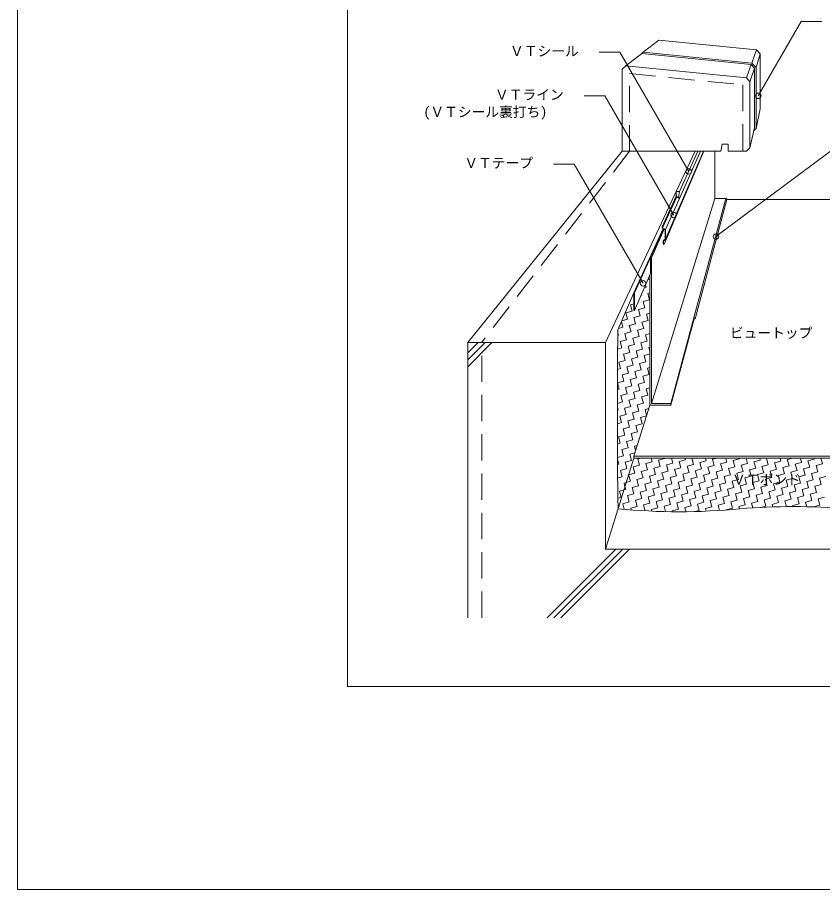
# Model space of a CAD drawing. Units: millimetres, scale not verified. Extents: x -1380 to 1380, y -955 to 955.
# Drawn here: x -1380 to -209, y -955 to 313 of the extents above; entities that cross this region are included whole.
import ezdxf
from ezdxf.enums import TextEntityAlignment as Align

# ---------------------------------------------------------------- set-up
doc = ezdxf.new("R2010")
doc.units = ezdxf.units.MM
doc.header["$LTSCALE"] = 3
doc.linetypes.add('USER1', pattern=[19.05, 12.7, -6.35])
for name, color, linetype, lineweight in [('0-0_0', 7, 'Continuous', 18), ('0-1_WAKU', 7, 'Continuous', 18), ('0-2_KUTAI', 3, 'Continuous', 18), ('0-3_BOUSUI', 1, 'Continuous', 18), ('0-4_MOJI', 7, 'Continuous', 18), ('0-5_HATCH', 9, 'Continuous', 18), ('0-6_KANAMONO', 4, 'Continuous', 18)]:
    doc.layers.add(name, color=color, linetype=linetype, lineweight=lineweight)
doc.styles.add('ＭＳ ゴシック', font='')
doc.styles.get('ＭＳ ゴシック').set_extended_font_data('MS Gothic')

msp = doc.modelspace()

# ---------------------------------------------------------------- linework, layer by layer
at = {"layer": '0-0_0'}
msp.add_lwpolyline([(-899.895, -659.927), (900.105, -659.927), (900.105, 540.073), (-899.895, 540.073)], close=True, dxfattribs=at)
at = {"layer": '0-1_WAKU'}
msp.add_lwpolyline([(-1379.895, -954.927), (1380.105, -954.927), (1380.105, 955.073), (-1379.895, 955.073)], close=True, dxfattribs=at)
at = {"layer": '0-2_KUTAI'}
for p, q in [((-495.332, 242.356), (-472.214, 260.069)), ((-320.043, 224.827), (-313.222, 244.17)), ((-314.759, 218.988), (-308.429, 238.874)), ((-314.759, 123.405), (-308.429, 152.177)), ((-724.895, -159.927), (-500.615, 118.095)), ((-500.615, 118.095), (-394.412, 118.095)), ((-524.895, -159.927), (-421.882, 59.564)), ((-524.895, -459.927), (-483.69, -327.701))]:
    msp.add_line(p, q, dxfattribs=at)
at = {"layer": '0-2_KUTAI', "linetype": 'USER1'}
for p, q in [((-489.995, 118.095), (-704.988, -159.927)), ((-704.895, -559.927), (-704.895, -159.927))]:
    msp.add_line(p, q, dxfattribs=at)
at = {"layer": '0-2_KUTAI'}
for points in [[(-500.615, 118.095), (-500.615, 237.574), (-495.332, 242.356), (-320.043, 224.827), (-314.759, 218.988), (-314.759, 123.405), (-320.069, 118.095), (-346.62, 118.095), (-346.62, 128.715), (-355.117, 128.715), (-357.241, 118.095), (-394.412, 118.095)], [(725.105, -309.927), (-24.895, -309.927), (-24.895, -459.927), (-524.895, -459.927), (-524.895, -159.927), (-724.895, -159.927), (-724.895, -559.927)]]:
    msp.add_lwpolyline(points, dxfattribs=at)
at = {"layer": '0-2_KUTAI', "linetype": 'USER1'}
msp.add_lwpolyline([(-489.995, 118.095), (-489.995, 231.149), (-325.38, 214.687), (-325.38, 118.095)], dxfattribs=at)
at = {"layer": '0-3_BOUSUI'}
for p, q in [((-470.014, 262.269), (-447.122, 279.757)), ((-472.214, 260.069), (-470.014, 262.269)), ((-312.059, 246.474), (-305.357, 265.581)), ((-299.938, 259.593), (-306.021, 239.802)), ((-299.938, 180.053), (-306.021, 151.179)), ((-386.91, 118.095), (-417.474, 49.488)), ((-417.197, 59.564), (-390.461, 118.095)), ((-421.882, 59.564), (-421.882, 53.078)), ((-458.18, -248.406), (-365.84, 49.534)), ((-429.693, -248.434), (-349.796, 49.534)), ((-394.273, -125.268), (-348.493, 48.237)), ((-348.493, 48.237), (-171.292, 48.237)), ((-483.69, -87.808), (-441.098, 5.761)), ((-482.838, -87.808), (-440.551, 5.424)), ((-458.125, -36.708), (-439.457, 4.749)), ((-458.125, -36.708), (-459.661, -36.708)), ((-459.661, -59.66), (-459.661, -36.708)), ((-458.125, -36.708), (-458.18, -248.405)), ((-482.838, -113.365), (-459.661, -59.66)), ((-460.46, -61.51), (-460.46, -250.738)), ((-483.69, -87.808), (-506.904, -141.503)), ((-396.163, -125.268), (-429.693, -250.738)), ((-396.163, -123.379), (-396.163, -125.268)), ((-396.163, -125.268), (-394.273, -125.268)), ((-460.46, -250.738), (-429.693, -250.738)), ((-458.18, -248.398), (-429.693, -248.405)), ((-429.693, -250.738), (-429.693, -248.405))]:
    msp.add_line(p, q, dxfattribs=at)
for points in [[(-447.122, 279.757), (-305.357, 265.581), (-299.938, 259.593), (-299.938, 180.053)], [(-472.214, 260.069), (-313.222, 244.17), (-308.429, 238.874), (-308.429, 152.177)], [(-470.014, 262.269), (-312.059, 246.474), (-306.021, 239.802), (-306.021, 151.179), (-309.39, 147.81)], [(-495.332, 242.356), (-320.043, 224.827), (-314.759, 218.988), (-314.759, 123.405), (-320.069, 118.095)], [(-417.197, 59.564), (-421.882, 59.564), (-394.412, 118.095)], [(-365.84, 118.095), (-365.84, 49.534), (-349.796, 49.534)], [(-483.69, -327.701), (-483.69, -325.145), (-460.46, -250.738)], [(-483.69, -325.145), (-105.709, -325.145), (-101.449, -322.163), (-58.688, -322.163)], [(-483.69, -327.701), (-104.903, -327.701), (-100.644, -324.719), (-58.688, -324.719)]]:
    msp.add_lwpolyline(points, dxfattribs=at)
msp.add_lwpolyline([(-483.69, -87.808), (-482.838, -87.808), (-482.838, -113.365), (-483.69, -113.365)], close=True, dxfattribs=at)
for centre, radius, start, end in [((-403.64, 54.15), 14.598, 158.23079, 198.62362), ((-349.79, 48.237), 1.297, 0.00043, 90.26271), ((-396.163, -125.268), 1.889, 0, 90), ((9441.237, -260.892), 9948.857, 179.31242, 180.80872), ((-418.01, 469.075), 874.89, 264.18639, 275.81361), ((-250.862, -1403.785), 1005.542, 85.52092, 94.47908)]:
    msp.add_arc(centre, radius, start, end, dxfattribs=at)
at = {"layer": '0-4_MOJI'}
for p, q in [((-302.714, 198.729), (-240.214, 306.983)), ((-240.214, 306.983), (-210.214, 306.983)), ((-503.829, 262.035), (-533.829, 262.035)), ((-403.829, 88.829), (-503.829, 262.035)), ((-364.304, -5.947), (-46.678, 231.43)), ((-525.634, 198.684), (-555.634, 198.684)), ((-425.634, 25.479), (-525.634, 198.684)), ((-570.238, 99.466), (-600.238, 99.466)), ((-470.238, -73.739), (-570.238, 99.466))]:
    msp.add_line(p, q, dxfattribs=at)
for centre in [(-302.714, 198.729), (-403.835, 88.839), (-425.639, 25.489), (-364.309, -5.937), (-470.244, -73.73)]:
    msp.add_circle(centre, 4, dxfattribs=at)
at = {"layer": '0-5_HATCH'}
for p, q in [((-460.46, -62.168), (-460.568, -61.762)), ((-465.738, -79.269), (-466.652, -75.859)), ((-463.623, -68.842), (-460.46, -67.994)), ((-468.435, -79.992), (-465.738, -79.269)), ((-463.273, -88.47), (-460.46, -87.716)), ((-460.808, -97.67), (-463.273, -88.47)), ((-473.247, -91.142), (-472.473, -90.935)), ((-472.473, -90.935), (-472.736, -89.956)), ((-470.008, -100.135), (-460.808, -97.67)), ((-467.543, -109.336), (-470.008, -100.135)), ((-488.409, -105.066), (-483.69, -103.801)), ((-485.944, -114.266), (-488.409, -105.066)), ((-476.743, -111.801), (-467.543, -109.336)), ((-474.278, -121.002), (-476.743, -111.801)), ((-501.154, -128.203), (-492.679, -125.932)), ((-495.144, -116.732), (-485.944, -114.266)), ((-492.679, -125.932), (-495.144, -116.732)), ((-483.479, -123.467), (-474.278, -121.002)), ((-481.013, -132.667), (-483.479, -123.467)), ((-465.078, -118.536), (-460.46, -117.299)), ((-462.612, -127.737), (-465.078, -118.536)), ((-505.976, -139.356), (-499.414, -137.598)), ((-499.414, -137.598), (-501.634, -129.313)), ((-490.214, -135.133), (-481.013, -132.667)), ((-487.749, -144.333), (-490.214, -135.133)), ((-478.548, -141.868), (-469.348, -139.402)), ((-471.813, -130.202), (-462.612, -127.737)), ((-469.348, -139.402), (-471.813, -130.202)), ((-506.997, -149.491), (-506.149, -149.263)), ((-506.149, -149.263), (-506.96, -146.239)), ((-496.949, -146.798), (-487.749, -144.333)), ((-494.484, -155.999), (-496.949, -146.798)), ((-485.283, -153.533), (-476.083, -151.068)), ((-476.083, -151.068), (-478.548, -141.868)), ((-466.882, -148.603), (-460.46, -146.882)), ((-464.417, -157.803), (-466.882, -148.603)), ((-724.895, -174.927), (-709.895, -159.927)), ((-724.895, -184.927), (-699.895, -159.927)), ((-724.895, -194.927), (-689.895, -159.927)), ((-503.684, -158.464), (-494.484, -155.999)), ((-501.219, -167.664), (-503.684, -158.464)), ((-492.018, -165.199), (-482.818, -162.734)), ((-482.818, -162.734), (-485.283, -153.533)), ((-473.618, -160.269), (-464.417, -157.803)), ((-471.152, -169.469), (-473.618, -160.269)), ((-507.199, -169.267), (-501.219, -167.664)), ((-498.754, -176.865), (-489.553, -174.4)), ((-496.288, -186.065), (-498.754, -176.865)), ((-489.553, -174.4), (-492.018, -165.199)), ((-480.353, -171.934), (-471.152, -169.469)), ((-477.888, -181.135), (-480.353, -171.934)), ((-468.687, -178.669), (-460.46, -176.465)), ((-461.952, -167.004), (-460.46, -166.604)), ((-460.46, -172.573), (-461.952, -167.004)), ((-505.489, -188.53), (-496.288, -186.065)), ((-503.024, -197.731), (-505.489, -188.53)), ((-487.088, -183.6), (-477.888, -181.135)), ((-484.623, -192.8), (-487.088, -183.6)), ((-475.422, -190.335), (-466.222, -187.87)), ((-466.222, -187.87), (-468.687, -178.669)), ((-507.428, -198.911), (-503.024, -197.731)), ((-493.823, -195.266), (-484.623, -192.8)), ((-491.358, -204.466), (-493.823, -195.266)), ((-482.157, -202.001), (-472.957, -199.536)), ((-479.692, -211.201), (-482.157, -202.001)), ((-472.957, -199.536), (-475.422, -190.335)), ((-463.757, -197.07), (-460.46, -196.187)), ((-461.291, -206.271), (-463.757, -197.07)), ((-500.558, -206.931), (-491.358, -204.466)), ((-498.093, -216.132), (-500.558, -206.931)), ((-488.893, -213.667), (-479.692, -211.201)), ((-486.427, -222.867), (-488.893, -213.667)), ((-470.492, -208.736), (-461.291, -206.271)), ((-468.027, -217.937), (-470.492, -208.736)), ((-507.568, -228.532), (-504.828, -227.798)), ((-507.294, -218.597), (-498.093, -216.132)), ((-504.828, -227.798), (-507.294, -218.597)), ((-495.628, -225.332), (-486.427, -222.867)), ((-493.163, -234.533), (-495.628, -225.332)), ((-477.227, -220.402), (-468.027, -217.937)), ((-474.762, -229.602), (-477.227, -220.402)), ((-465.561, -227.137), (-460.46, -225.77)), ((-463.096, -236.337), (-465.561, -227.137)), ((-502.363, -236.998), (-493.163, -234.533)), ((-499.898, -246.198), (-502.363, -236.998)), ((-483.962, -232.067), (-474.762, -229.602)), ((-481.497, -241.268), (-483.962, -232.067)), ((-472.296, -238.803), (-463.096, -236.337)), ((-469.831, -248.003), (-472.296, -238.803)), ((-507.613, -248.266), (-499.898, -246.198)), ((-497.433, -255.399), (-488.232, -252.934)), ((-490.697, -243.733), (-481.497, -241.268)), ((-488.232, -252.934), (-490.697, -243.733)), ((-479.032, -250.468), (-469.831, -248.003)), ((-476.566, -259.669), (-479.032, -250.468)), ((-460.631, -245.538), (-460.46, -245.492)), ((-460.46, -246.177), (-460.631, -245.538)), ((-507.62, -258.129), (-506.633, -257.864)), ((-506.633, -257.864), (-507.618, -254.187)), ((-504.168, -267.065), (-494.967, -264.599)), ((-494.967, -264.599), (-497.433, -255.399)), ((-485.767, -262.134), (-476.566, -259.669)), ((-483.302, -271.334), (-485.767, -262.134)), ((-467.366, -257.204), (-462.032, -255.774)), ((-465.108, -265.629), (-467.366, -257.204)), ((-507.606, -277.847), (-501.703, -276.265)), ((-501.703, -276.265), (-504.168, -267.065)), ((-492.502, -273.8), (-483.302, -271.334)), ((-490.037, -283), (-492.502, -273.8)), ((-480.836, -280.535), (-471.636, -278.07)), ((-474.101, -268.869), (-465.391, -266.535)), ((-471.636, -278.07), (-474.101, -268.869)), ((-499.237, -285.465), (-490.037, -283)), ((-496.772, -294.666), (-499.237, -285.465)), ((-487.572, -292.201), (-478.371, -289.735)), ((-478.371, -289.735), (-480.836, -280.535)), ((-505.972, -297.131), (-496.772, -294.666)), ((-503.507, -306.332), (-505.972, -297.131)), ((-494.307, -303.866), (-485.106, -301.401)), ((-491.841, -313.067), (-494.307, -303.866)), ((-485.106, -301.401), (-487.572, -292.201)), ((-475.906, -298.936), (-475.471, -298.819)), ((-475.722, -299.623), (-475.906, -298.936)), ((-507.512, -307.405), (-503.507, -306.332)), ((-501.042, -315.532), (-491.841, -313.067)), ((-498.577, -324.732), (-501.042, -315.532)), ((-482.641, -310.602), (-478.83, -309.58)), ((-481.028, -316.621), (-482.641, -310.602)), ((-507.4, -327.097), (-498.577, -324.732)), ((-505.312, -336.398), (-507.39, -328.643)), ((-489.376, -322.267), (-482.19, -320.342)), ((-486.911, -331.468), (-489.376, -322.267)), ((-477.711, -329.002), (-472.853, -327.701)), ((-475.245, -338.203), (-477.711, -329.002)), ((-456.844, -333.272), (-458.337, -327.701)), ((-447.644, -330.807), (-438.444, -328.342)), ((-438.444, -328.342), (-438.615, -327.701)), ((-426.778, -335.077), (-428.754, -327.701)), ((-408.377, -330.147), (-409.032, -327.701)), ((-396.711, -336.882), (-399.171, -327.701)), ((-378.31, -331.951), (-379.449, -327.701)), ((-369.11, -329.486), (-362.448, -327.701)), ((-366.645, -338.686), (-369.11, -329.486)), ((-348.244, -333.756), (-349.866, -327.701)), ((-339.043, -331.291), (-329.843, -328.825)), ((-329.843, -328.825), (-330.144, -327.701)), ((-318.177, -335.561), (-320.283, -327.701)), ((-299.776, -330.63), (-300.561, -327.701)), ((-290.576, -328.165), (-288.844, -327.701)), ((-288.111, -337.365), (-290.576, -328.165)), ((-269.71, -332.435), (-270.978, -327.701)), ((-260.509, -329.97), (-252.042, -327.701)), ((-239.643, -334.239), (-241.395, -327.701)), ((-230.443, -331.774), (-221.242, -329.309)), ((-221.242, -329.309), (-221.673, -327.701)), ((-209.577, -336.044), (-211.812, -327.701)), ((-507.33, -336.939), (-505.312, -336.398)), ((-496.111, -333.933), (-486.911, -331.468)), ((-493.646, -343.133), (-496.111, -333.933)), ((-484.446, -340.668), (-475.245, -338.203)), ((-481.98, -349.869), (-484.446, -340.668)), ((-466.045, -335.738), (-456.844, -333.272)), ((-463.58, -344.938), (-466.045, -335.738)), ((-454.379, -342.473), (-445.179, -340.008)), ((-445.179, -340.008), (-447.644, -330.807)), ((-435.978, -337.542), (-426.778, -335.077)), ((-433.513, -346.743), (-435.978, -337.542)), ((-424.313, -344.277), (-415.112, -341.812)), ((-417.577, -332.612), (-408.377, -330.147)), ((-415.112, -341.812), (-417.577, -332.612)), ((-405.912, -339.347), (-396.711, -336.882)), ((-403.446, -348.547), (-405.912, -339.347)), ((-387.511, -334.416), (-378.31, -331.951)), ((-385.046, -343.617), (-387.511, -334.416)), ((-375.845, -341.152), (-366.645, -338.686)), ((-373.38, -350.352), (-375.845, -341.152)), ((-357.444, -336.221), (-348.244, -333.756)), ((-354.979, -345.422), (-357.444, -336.221)), ((-345.779, -342.956), (-336.578, -340.491)), ((-336.578, -340.491), (-339.043, -331.291)), ((-327.378, -338.026), (-318.177, -335.561)), ((-324.912, -347.226), (-327.378, -338.026)), ((-308.977, -333.095), (-299.776, -330.63)), ((-306.512, -342.296), (-308.977, -333.095)), ((-297.311, -339.831), (-288.111, -337.365)), ((-294.846, -349.031), (-297.311, -339.831)), ((-278.91, -334.9), (-269.71, -332.435)), ((-276.445, -344.1), (-278.91, -334.9)), ((-267.244, -341.635), (-258.044, -339.17)), ((-264.779, -350.836), (-267.244, -341.635)), ((-258.044, -339.17), (-260.509, -329.97)), ((-248.844, -336.705), (-239.643, -334.239)), ((-246.378, -345.905), (-248.844, -336.705)), ((-237.178, -343.44), (-227.977, -340.975)), ((-227.977, -340.975), (-230.443, -331.774)), ((-218.777, -338.509), (-209.577, -336.044)), ((-216.312, -347.71), (-218.777, -338.509)), ((-507.16, -356.615), (-500.381, -354.799)), ((-502.847, -345.599), (-493.646, -343.133)), ((-500.381, -354.799), (-502.847, -345.599)), ((-491.181, -352.334), (-481.98, -349.869)), ((-488.716, -361.534), (-491.181, -352.334)), ((-472.78, -347.403), (-463.58, -344.938)), ((-470.315, -356.604), (-472.78, -347.403)), ((-461.114, -354.138), (-451.914, -351.673)), ((-458.649, -363.339), (-461.114, -354.138)), ((-451.914, -351.673), (-454.379, -342.473)), ((-442.713, -349.208), (-433.513, -346.743)), ((-440.248, -358.408), (-442.713, -349.208)), ((-431.048, -355.943), (-421.847, -353.478)), ((-421.847, -353.478), (-424.313, -344.277)), ((-412.647, -351.013), (-403.446, -348.547)), ((-410.182, -360.213), (-412.647, -351.013)), ((-394.246, -346.082), (-385.046, -343.617)), ((-391.781, -355.283), (-394.246, -346.082)), ((-382.58, -352.817), (-373.38, -350.352)), ((-380.115, -362.018), (-382.58, -352.817)), ((-364.179, -347.887), (-354.979, -345.422)), ((-361.714, -357.087), (-364.179, -347.887)), ((-352.514, -354.622), (-343.313, -352.157)), ((-350.048, -363.822), (-352.514, -354.622)), ((-343.313, -352.157), (-345.779, -342.956)), ((-334.113, -349.692), (-324.912, -347.226)), ((-331.648, -358.892), (-334.113, -349.692)), ((-322.447, -356.427), (-313.247, -353.961)), ((-315.712, -344.761), (-306.512, -342.296)), ((-313.247, -353.961), (-315.712, -344.761)), ((-304.046, -351.496), (-294.846, -349.031)), ((-301.581, -360.697), (-304.046, -351.496)), ((-285.645, -346.566), (-276.445, -344.1)), ((-283.18, -355.766), (-285.645, -346.566)), ((-273.98, -353.301), (-264.779, -350.836)), ((-271.514, -362.501), (-273.98, -353.301)), ((-255.579, -348.37), (-246.378, -345.905)), ((-253.114, -357.571), (-255.579, -348.37)), ((-243.913, -355.106), (-234.713, -352.64)), ((-234.713, -352.64), (-237.178, -343.44)), ((-225.512, -350.175), (-216.312, -347.71)), ((-223.047, -359.376), (-225.512, -350.175)), ((-213.847, -356.91), (-204.646, -354.445)), ((-479.515, -359.069), (-470.315, -356.604)), ((-477.05, -368.269), (-479.515, -359.069)), ((-467.85, -365.804), (-458.649, -363.339)), ((-465.384, -375.005), (-467.85, -365.804)), ((-449.449, -360.874), (-440.248, -358.408)), ((-446.983, -370.074), (-449.449, -360.874)), ((-437.783, -367.609), (-428.583, -365.144)), ((-435.318, -376.809), (-437.783, -367.609)), ((-428.583, -365.144), (-431.048, -355.943)), ((-419.382, -362.678), (-410.182, -360.213)), ((-416.917, -371.879), (-419.382, -362.678)), ((-407.716, -369.414), (-398.516, -366.948)), ((-400.981, -357.748), (-391.781, -355.283)), ((-398.516, -366.948), (-400.981, -357.748)), ((-389.315, -364.483), (-380.115, -362.018)), ((-386.85, -373.683), (-389.315, -364.483)), ((-370.915, -359.553), (-361.714, -357.087)), ((-368.449, -368.753), (-370.915, -359.553)), ((-359.249, -366.288), (-350.048, -363.822)), ((-356.784, -375.488), (-359.249, -366.288)), ((-340.848, -361.357), (-331.648, -358.892)), ((-338.383, -370.558), (-340.848, -361.357)), ((-329.182, -368.092), (-319.982, -365.627)), ((-319.982, -365.627), (-322.447, -356.427)), ((-310.781, -363.162), (-301.581, -360.697)), ((-308.316, -372.362), (-310.781, -363.162)), ((-299.116, -369.897), (-289.915, -367.432)), ((-292.381, -358.231), (-283.18, -355.766)), ((-289.915, -367.432), (-292.381, -358.231)), ((-280.715, -364.967), (-271.514, -362.501)), ((-278.25, -374.167), (-280.715, -364.967)), ((-262.314, -360.036), (-253.114, -357.571)), ((-259.849, -369.237), (-262.314, -360.036)), ((-250.648, -366.771), (-241.448, -364.306)), ((-248.183, -375.972), (-250.648, -366.771)), ((-241.448, -364.306), (-243.913, -355.106)), ((-232.247, -361.841), (-223.047, -359.376)), ((-229.782, -371.041), (-232.247, -361.841)), ((-220.582, -368.576), (-211.381, -366.111)), ((-211.381, -366.111), (-213.847, -356.91)), ((-502.186, -384.866), (-504.651, -375.665)), ((-492.986, -382.4), (-483.785, -379.935)), ((-486.25, -370.735), (-477.05, -368.269)), ((-483.785, -379.935), (-486.25, -370.735)), ((-474.585, -377.47), (-465.384, -375.005)), ((-472.119, -386.67), (-474.585, -377.47)), ((-456.184, -372.539), (-446.983, -370.074)), ((-453.719, -381.74), (-456.184, -372.539)), ((-444.518, -379.275), (-435.318, -376.809)), ((-442.053, -388.475), (-444.518, -379.275)), ((-426.117, -374.344), (-416.917, -371.879)), ((-423.652, -383.544), (-426.117, -374.344)), ((-414.452, -381.079), (-405.251, -378.614)), ((-405.251, -378.614), (-407.716, -369.414)), ((-396.051, -376.149), (-386.85, -373.683)), ((-393.585, -385.349), (-396.051, -376.149)), ((-377.65, -371.218), (-368.449, -368.753)), ((-375.185, -380.419), (-377.65, -371.218)), ((-365.984, -377.953), (-356.784, -375.488)), ((-363.519, -387.154), (-365.984, -377.953)), ((-347.583, -373.023), (-338.383, -370.558)), ((-345.118, -382.223), (-347.583, -373.023)), ((-335.918, -379.758), (-326.717, -377.293)), ((-333.452, -388.959), (-335.918, -379.758)), ((-326.717, -377.293), (-329.182, -368.092)), ((-317.517, -374.828), (-308.316, -372.362)), ((-315.051, -384.028), (-317.517, -374.828)), ((-305.851, -381.563), (-296.65, -379.098)), ((-296.65, -379.098), (-299.116, -369.897)), ((-287.45, -376.632), (-278.25, -374.167)), ((-284.985, -385.833), (-287.45, -376.632)), ((-269.049, -371.702), (-259.849, -369.237)), ((-266.584, -380.902), (-269.049, -371.702)), ((-257.383, -378.437), (-248.183, -375.972)), ((-254.918, -387.637), (-257.383, -378.437)), ((-238.983, -373.506), (-229.782, -371.041)), ((-236.517, -382.707), (-238.983, -373.506)), ((-227.317, -380.242), (-218.116, -377.776)), ((-224.852, -389.442), (-227.317, -380.242)), ((-218.116, -377.776), (-220.582, -368.576)), ((-506.833, -386.111), (-502.186, -384.866)), ((-499.721, -394.066), (-490.52, -391.601)), ((-490.52, -391.601), (-492.986, -382.4)), ((-481.32, -389.136), (-472.119, -386.67)), ((-478.855, -398.336), (-481.32, -389.136)), ((-462.919, -384.205), (-453.719, -381.74)), ((-460.454, -393.406), (-462.919, -384.205)), ((-451.253, -390.94), (-442.053, -388.475)), ((-448.788, -400.141), (-451.253, -390.94)), ((-432.852, -386.01), (-423.652, -383.544)), ((-430.387, -395.21), (-432.852, -386.01)), ((-421.187, -392.745), (-411.986, -390.28)), ((-418.722, -401.945), (-421.187, -392.745)), ((-411.986, -390.28), (-414.452, -381.079)), ((-402.786, -387.814), (-393.585, -385.349)), ((-400.321, -397.015), (-402.786, -387.814)), ((-391.12, -394.55), (-381.92, -392.084)), ((-384.385, -382.884), (-375.185, -380.419)), ((-381.92, -392.084), (-384.385, -382.884)), ((-372.719, -389.619), (-363.519, -387.154)), ((-370.254, -398.82), (-372.719, -389.619)), ((-354.318, -384.689), (-345.118, -382.223)), ((-351.853, -393.889), (-354.318, -384.689)), ((-342.653, -391.424), (-333.452, -388.959)), ((-340.187, -400.624), (-342.653, -391.424)), ((-324.252, -386.493), (-315.051, -384.028)), ((-321.787, -395.694), (-324.252, -386.493)), ((-312.586, -393.229), (-303.386, -390.763)), ((-303.386, -390.763), (-305.851, -381.563)), ((-294.185, -388.298), (-284.985, -385.833)), ((-291.72, -397.498), (-294.185, -388.298)), ((-282.52, -395.033), (-273.319, -392.568)), ((-275.784, -383.368), (-266.584, -380.902)), ((-273.319, -392.568), (-275.784, -383.368)), ((-264.119, -390.103), (-254.918, -387.637)), ((-261.921, -398.304), (-264.119, -390.103)), ((-245.718, -385.172), (-236.517, -382.707)), ((-243.253, -394.373), (-245.718, -385.172)), ((-234.052, -391.907), (-224.852, -389.442)), ((-232.308, -398.415), (-234.052, -391.907)), ((-215.651, -386.977), (-206.451, -384.512)), ((-213.186, -396.177), (-215.651, -386.977)), ((-497.544, -402.192), (-499.721, -394.066)), ((-488.055, -400.801), (-478.855, -398.336)), ((-487.451, -403.054), (-488.055, -400.801)), ((-469.654, -395.871), (-460.454, -393.406)), ((-467.363, -404.421), (-469.654, -395.871)), ((-457.989, -402.606), (-448.788, -400.141)), ((-457.366, -404.929), (-457.989, -402.606)), ((-439.588, -397.675), (-430.387, -395.21)), ((-437.465, -405.598), (-439.588, -397.675)), ((-427.922, -404.411), (-418.722, -401.945)), ((-427.56, -405.762), (-427.922, -404.411)), ((-409.521, -399.48), (-400.321, -397.015)), ((-407.84, -405.755), (-409.521, -399.48)), ((-395.255, -405.519), (-388.655, -403.75)), ((-388.655, -403.75), (-391.12, -394.55)), ((-379.454, -401.285), (-370.254, -398.82)), ((-378.48, -404.921), (-379.454, -401.285)), ((-361.054, -396.354), (-351.853, -393.889)), ((-359.052, -403.826), (-361.054, -396.354)), ((-349.388, -403.09), (-340.187, -400.624)), ((-349.38, -403.119), (-349.388, -403.09)), ((-330.987, -398.159), (-321.787, -395.694)), ((-330.122, -401.389), (-330.987, -398.159)), ((-310.764, -400.029), (-312.586, -393.229)), ((-298.761, -399.385), (-291.72, -397.498)), ((-281.534, -398.712), (-282.52, -395.033)), ((-252.453, -396.838), (-243.253, -394.373)), ((-252.076, -398.244), (-252.453, -396.838)), ((-222.386, -398.643), (-213.186, -396.177)), ((-222.385, -398.647), (-222.386, -398.643)), ((-609.895, -559.927), (-509.895, -459.927)), ((-599.895, -559.927), (-499.895, -459.927)), ((-589.895, -559.927), (-489.895, -459.927))]:
    msp.add_line(p, q, dxfattribs=at)
for points in [[(-497.916, -363.999), (-494.736, -363.147), (-488.716, -361.534)], [(-495.451, -373.2), (-496.569, -369.029), (-497.916, -363.999)], [(-504.651, -375.665), (-498.089, -373.907), (-495.451, -373.2)]]:
    msp.add_lwpolyline(points, dxfattribs=at)
at = {"layer": '0-6_KANAMONO'}
for p, q in [((-439.764, -17.061), (-381.762, 118.095)), ((-437.558, -9.671), (-382.449, 118.095)), ((-442.484, 8.417), (-421.882, 53.078)), ((-421.252, 53.078), (-441.781, 8.417)), ((-441.781, 7.009), (-421.252, 51.818)), ((-421.693, 53.266), (-421.441, 53.266)), ((-417.474, 49.488), (-437.558, 4.405)), ((-442.273, 8.628), (-441.992, 8.628))]:
    msp.add_line(p, q, dxfattribs=at)
for points in [[(-421.252, 53.078), (-421.252, 51.818), (-417.474, 49.488)], [(-438.262, -2.13), (-438.262, 4.012), (-442.484, 6.616), (-442.484, 8.417)], [(-441.781, 8.417), (-441.781, 7.009), (-437.558, 4.405), (-437.558, -4.533)], [(-437.558, -4.533), (-437.558, -9.671), (-440.373, -12.346), (-440.373, -16.005), (-439.764, -17.061), (-440.373, -17.413), (-441.077, -16.194), (-441.077, -12.043), (-438.262, -9.369), (-438.262, -3.136)]]:
    msp.add_lwpolyline(points, dxfattribs=at)
for centre, radius, start, end in [((-421.693, 53.078), 0.189, 90, 180), ((-421.441, 53.078), 0.189, 0, 90), ((-442.273, 8.417), 0.211, 90, 180), ((-441.992, 8.417), 0.211, 0, 90), ((-438.754, -2.633), 0.704, 314.427, 45.573)]:
    msp.add_arc(centre, radius, start, end, dxfattribs=at)

# ---------------------------------------------------------------- texts
at = {"layer": '0-4_MOJI', "style": 'ＭＳ ゴシック'}
for s, p in [('ＶＴシール', (-663.778, 252.035)), ('ＶＴライン', (-685.583, 188.684)), ('(ＶＴシール裏打ち)', (-789.542, 163.684)), ('ＶＴテープ', (-730.188, 89.466)), ('ビュートップ', (-344.015, -157.476)), ('ＶＴボンド', (-340.866, -370.744))]:
    msp.add_text(s, height=14.66, dxfattribs=at).set_placement(p, align=Align.BOTTOM_LEFT)

doc.saveas('drawing.dxf')
